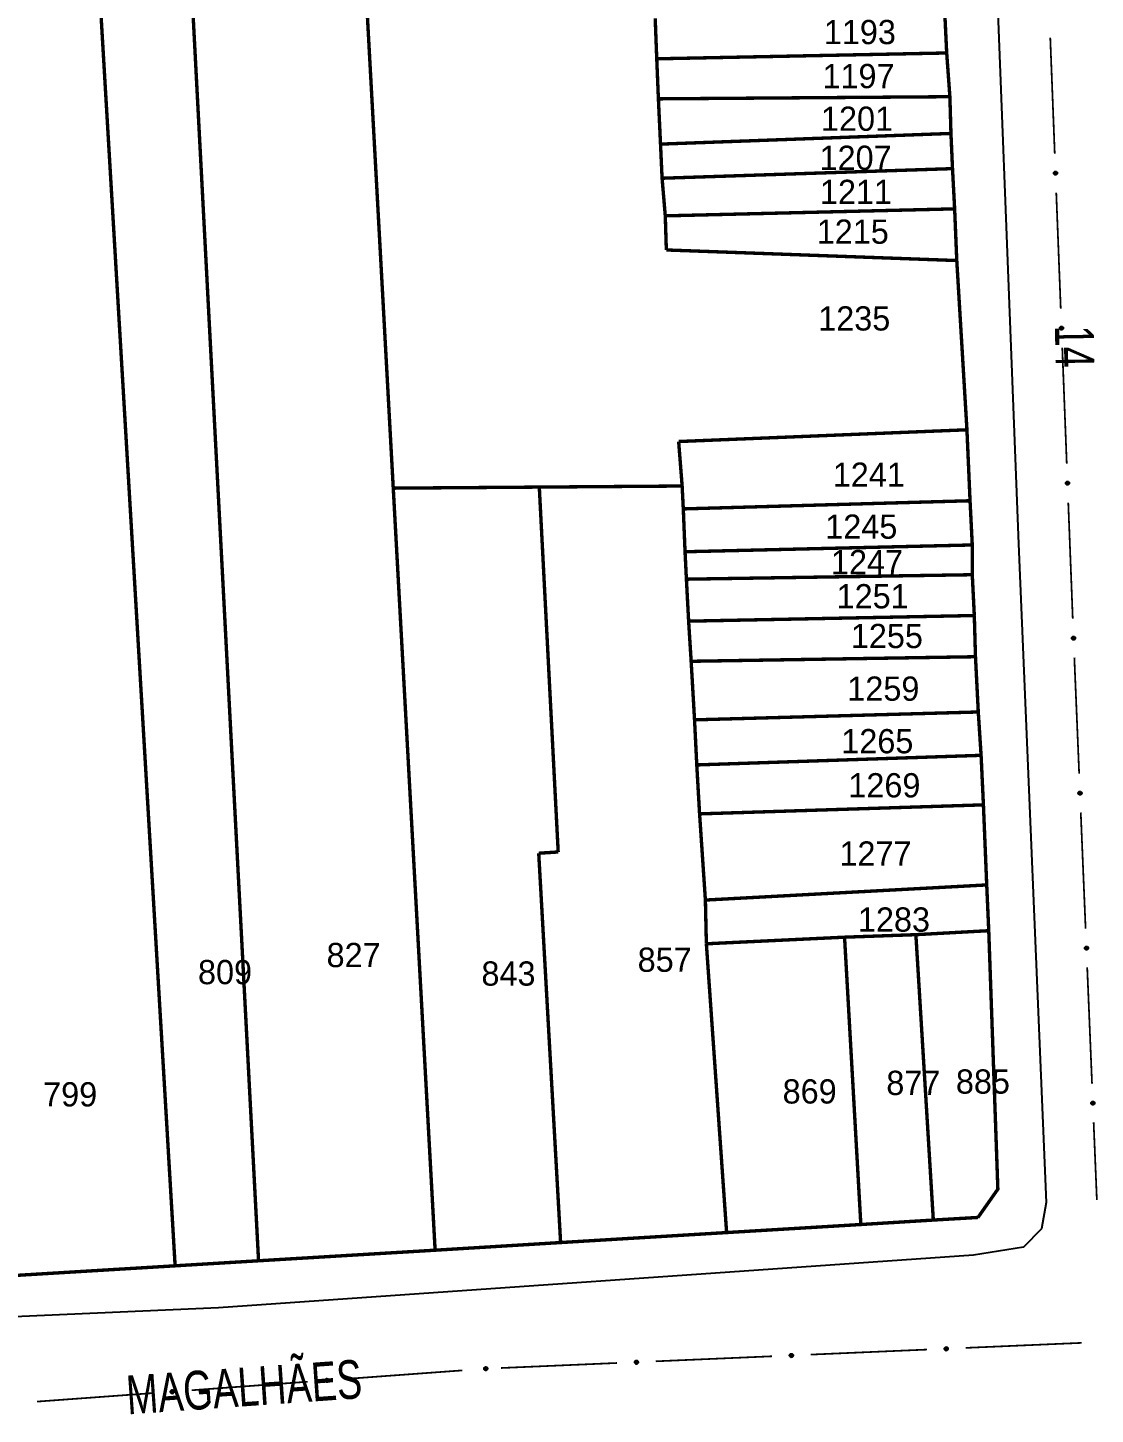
# Model space of a CAD drawing. Extents: x 202481 to 204056, y 4838981 to 4840330.
# Drawn here: x 203003.8 to 203113.9, y 4839515.8 to 4839658.8 of the extents above; entities that cross this region are included whole.
import ezdxf
from ezdxf.enums import TextEntityAlignment as Align

# ---------------------------------------------------------------- set-up
doc = ezdxf.new("R2010")
doc.units = 0
doc.header["$LTSCALE"] = 1.5
doc.header["$MEASUREMENT"] = 0
for name, color, linetype in [('CD_MALHA_LOTES', 7, 'CONTINUOUS'), ('RU-QUADRA', 210, 'CONTINUOUS'), ('SV-EIXO-RUA-PAV', 20, 'CONTINUOUS'), ('SV-RUA-PAVIM', 7, 'CONTINUOUS'), ('SV-TXT-RUA-PAV', 7, 'CONTINUOUS'), ('Th_NmrPort', 1, 'CONTINUOUS')]:
    doc.layers.add(name, color=color, linetype=linetype)
doc.styles.add('ARIAL', font='ARIAL.SHX')

msp = doc.modelspace()

# ---------------------------------------------------------------- linework, layer by layer
at = {"layer": 'CD_MALHA_LOTES', "linetype": 'Continuous', "const_width": 0.35, "flags": 128}
for points in [[(203027.59, 4839531.59), (203020.8, 4839660.75)], [(203041.49, 4839611.29), (203038.76, 4839661.08)], [(203098.38, 4839660.81), (203098.6, 4839656.18)], [(203018.98, 4839531.07), (203011.35, 4839659.81)], [(203068.68, 4839655.58), (203068.52, 4839659.76)], [(203068.68, 4839655.58), (203098.6, 4839656.18)], [(203098.6, 4839656.18), (203098.93, 4839651.67)], [(203068.85, 4839651.45), (203068.68, 4839655.58)], [(203068.85, 4839651.45), (203098.93, 4839651.67)], [(203098.93, 4839651.67), (203099.04, 4839647.88)], [(203069.07, 4839646.78), (203068.85, 4839651.45)], [(203069.07, 4839646.78), (203099.04, 4839647.88)], [(203099.04, 4839647.88), (203099.2, 4839644.25)], [(203069.23, 4839643.26), (203069.07, 4839646.78)], [(203069.23, 4839643.26), (203099.2, 4839644.25)], [(203069.56, 4839639.38), (203069.23, 4839643.26)], [(203099.2, 4839644.25), (203099.42, 4839640.1)], [(203069.56, 4839639.38), (203099.42, 4839640.1)], [(203099.42, 4839640.1), (203099.64, 4839634.77)], [(203069.67, 4839635.86), (203069.56, 4839639.38)], [(203099.64, 4839634.77), (203069.67, 4839635.86)], [(203099.64, 4839634.77), (203100.69, 4839617.31)], [(203070.94, 4839616.1), (203100.69, 4839617.31)], [(203100.69, 4839617.31), (203101.01, 4839609.99)], [(203071.3, 4839611.51), (203070.94, 4839616.1)], [(203056.56, 4839611.4), (203071.3, 4839611.51)], [(203071.42, 4839609.15), (203071.3, 4839611.51)], [(203041.49, 4839611.29), (203056.56, 4839611.4)], [(203045.81, 4839532.68), (203041.49, 4839611.29)], [(203058.51, 4839573.76), (203056.56, 4839611.4)], [(203071.42, 4839609.15), (203101.01, 4839609.99)], [(203071.6, 4839604.73), (203071.42, 4839609.15)], [(203101.01, 4839609.99), (203101.24, 4839605.43)], [(203071.6, 4839604.73), (203101.24, 4839605.43)], [(203071.74, 4839601.9), (203071.6, 4839604.73)], [(203101.24, 4839605.43), (203101.24, 4839602.36)], [(203071.74, 4839601.9), (203101.24, 4839602.36)], [(203071.97, 4839597.57), (203071.74, 4839601.9)], [(203101.24, 4839602.36), (203101.45, 4839598.15)], [(203071.97, 4839597.57), (203101.45, 4839598.15)], [(203072.23, 4839593.43), (203071.97, 4839597.57)], [(203101.45, 4839598.15), (203101.57, 4839593.9)], [(203072.23, 4839593.43), (203101.57, 4839593.9)], [(203072.58, 4839587.39), (203072.23, 4839593.43)], [(203101.57, 4839593.9), (203101.86, 4839588.2)], [(203072.58, 4839587.39), (203101.86, 4839588.2)], [(203072.81, 4839582.74), (203072.58, 4839587.39)], [(203101.86, 4839588.2), (203102.15, 4839583.73)], [(203072.81, 4839582.74), (203102.15, 4839583.73)], [(203102.15, 4839583.73), (203102.39, 4839578.62)], [(203073.1, 4839577.69), (203072.81, 4839582.74)], [(203073.1, 4839577.69), (203102.39, 4839578.62)], [(203102.39, 4839578.62), (203102.73, 4839570.36)], [(203073.7, 4839568.8), (203073.1, 4839577.69)], [(203056.5, 4839573.63), (203058.51, 4839573.76)], [(203058.76, 4839533.47), (203056.5, 4839573.63)], [(203073.7, 4839568.8), (203102.73, 4839570.36)], [(203102.73, 4839570.36), (203102.94, 4839565.64)], [(203073.8, 4839564.29), (203073.7, 4839568.8)], [(203073.8, 4839564.29), (203088.06, 4839564.97)], [(203075.89, 4839534.5), (203073.8, 4839564.29)], [(203088.06, 4839564.97), (203095.42, 4839565.23)], [(203089.74, 4839535.33), (203088.06, 4839564.97)], [(203095.42, 4839565.23), (203102.94, 4839565.64)], [(203097.22, 4839535.79), (203095.42, 4839565.23)], [(203102.94, 4839565.64), (203103.88, 4839538.98), (203101.83, 4839536.06)], [(203097.22, 4839535.79), (203089.74, 4839535.33)], [(203101.83, 4839536.06), (203097.22, 4839535.79)], [(203075.89, 4839534.5), (203058.76, 4839533.47)], [(203089.74, 4839535.33), (203075.89, 4839534.5)], [(203058.76, 4839533.47), (203045.81, 4839532.68)], [(203027.59, 4839531.59), (203018.98, 4839531.07)], [(203045.81, 4839532.68), (203027.59, 4839531.59)], [(203018.98, 4839531.07), (202991.44, 4839529.41)]]:
    msp.add_lwpolyline(points, dxfattribs=at)
at = {"layer": 'RU-QUADRA', "linetype": 'Continuous', "const_width": 0.18, "flags": 128}
msp.add_lwpolyline([(203098.38, 4839660.81), (203098.6, 4839656.18), (203098.93, 4839651.67), (203099.04, 4839647.88), (203099.2, 4839644.25), (203099.42, 4839640.1), (203099.64, 4839634.77), (203100.69, 4839617.31), (203101.01, 4839609.99), (203101.24, 4839605.43), (203101.24, 4839602.36), (203101.45, 4839598.15), (203101.57, 4839593.9), (203101.86, 4839588.2), (203102.15, 4839583.73), (203102.39, 4839578.62), (203102.73, 4839570.36), (203102.94, 4839565.64), (203103.88, 4839538.98), (203101.83, 4839536.06), (203097.22, 4839535.79), (203089.74, 4839535.33), (203075.89, 4839534.5), (203058.76, 4839533.47), (203045.81, 4839532.68), (203027.59, 4839531.59), (203018.98, 4839531.07), (202991.44, 4839529.41)], dxfattribs=at)
at = {"layer": 'SV-EIXO-RUA-PAV', "const_width": 0.18}
for points in [[(203109.286529, 4839657.770521), (203109.75097, 4839645.779512)], [(203109.905783, 4839641.782509), (203110.370224, 4839629.7915)], [(203110.525037, 4839625.794497), (203110.989478, 4839613.803488)], [(203111.144291, 4839609.806485), (203111.608732, 4839597.815476)], [(203111.771762, 4839593.818803), (203112.269813, 4839581.829143)], [(203112.43583, 4839577.83259), (203112.93388, 4839565.84293)], [(203113.099897, 4839561.846377), (203113.597948, 4839549.856717)], [(203113.763965, 4839545.860163), (203114.095999, 4839537.867057)], [(203100.553921, 4839522.603361), (203112.542694, 4839523.122332)], [(203068.583861, 4839521.21944), (203080.572634, 4839521.73841)], [(203084.568891, 4839521.9114), (203096.557664, 4839522.430371)], [(203036.638978, 4839519.403697), (203048.606827, 4839520.28153)], [(203052.598831, 4839520.527479), (203064.587603, 4839521.046449)], [(203020.681846, 4839518.233254), (203032.649695, 4839519.111086)], [(203004.724714, 4839517.06281), (203016.692563, 4839517.940643)]]:
    msp.add_lwpolyline(points, dxfattribs=at)
at = {"layer": 'SV-EIXO-RUA-PAV'}
for points in [[(203109.932813, 4839643.928844), (203109.969177, 4839643.896137), (203109.993741, 4839643.860591), (203110.005695, 4839643.825047), (203110.008069, 4839643.790883), (203110.006562, 4839643.755658), (203109.997206, 4839643.72048), (203109.978174, 4839643.683736), (203109.94562, 4839643.647028), (203109.907553, 4839643.624258), (203109.873333, 4839643.610673), (203109.837852, 4839643.606147), (203109.803657, 4839643.608185), (203109.767437, 4839643.619111), (203109.730389, 4839643.638762), (203109.69427, 4839643.672389), (203109.670427, 4839643.707403), (203109.659767, 4839643.742086), (203109.655442, 4839643.777785), (203109.657412, 4839643.813729), (203109.666795, 4839643.848208), (203109.686648, 4839643.885474), (203109.72031, 4839643.920683), (203109.75496, 4839643.944862), (203109.789485, 4839643.956007), (203109.824727, 4839643.959473), (203109.860075, 4839643.958391), (203109.895829, 4839643.950459), (203109.932813, 4839643.928844)], [(203110.552067, 4839627.940832), (203110.588431, 4839627.908125), (203110.612995, 4839627.872579), (203110.624949, 4839627.837035), (203110.627323, 4839627.802871), (203110.625816, 4839627.767646), (203110.61646, 4839627.732468), (203110.597428, 4839627.695724), (203110.564874, 4839627.659016), (203110.526807, 4839627.636246), (203110.492587, 4839627.622661), (203110.457106, 4839627.618135), (203110.422911, 4839627.620173), (203110.386691, 4839627.631099), (203110.349643, 4839627.65075), (203110.313524, 4839627.684377), (203110.289681, 4839627.719391), (203110.279021, 4839627.754074), (203110.274696, 4839627.789773), (203110.276666, 4839627.825717), (203110.286049, 4839627.860196), (203110.305902, 4839627.897462), (203110.339564, 4839627.932671), (203110.374214, 4839627.95685), (203110.408739, 4839627.967995), (203110.443981, 4839627.971462), (203110.479329, 4839627.970379), (203110.515083, 4839627.962447), (203110.552067, 4839627.940832)], [(203111.171321, 4839611.95282), (203111.207685, 4839611.920113), (203111.232249, 4839611.884567), (203111.244203, 4839611.849023), (203111.246577, 4839611.814859), (203111.24507, 4839611.779635), (203111.235714, 4839611.744456), (203111.216682, 4839611.707712), (203111.184128, 4839611.671004), (203111.146061, 4839611.648234), (203111.111841, 4839611.634649), (203111.07636, 4839611.630123), (203111.042165, 4839611.632161), (203111.005945, 4839611.643087), (203110.968897, 4839611.662738), (203110.932778, 4839611.696365), (203110.908935, 4839611.731379), (203110.898275, 4839611.766062), (203110.89395, 4839611.801762), (203110.89592, 4839611.837705), (203110.905303, 4839611.872184), (203110.925156, 4839611.90945), (203110.958818, 4839611.944659), (203110.993468, 4839611.968838), (203111.027993, 4839611.979983), (203111.063235, 4839611.98345), (203111.098583, 4839611.982367), (203111.134337, 4839611.974435), (203111.171321, 4839611.95282)], [(203111.792776, 4839595.965205), (203111.829231, 4839595.9326), (203111.853894, 4839595.897123), (203111.865948, 4839595.861613), (203111.868418, 4839595.827456), (203111.867009, 4839595.792227), (203111.857752, 4839595.757023), (203111.838823, 4839595.720225), (203111.806373, 4839595.683427), (203111.768369, 4839595.66055), (203111.734188, 4839595.646869), (203111.698719, 4839595.642243), (203111.664519, 4839595.644185), (203111.628269, 4839595.65501), (203111.591165, 4839595.674557), (203111.554953, 4839595.708083), (203111.531012, 4839595.743029), (203111.520254, 4839595.777683), (203111.515829, 4839595.81337), (203111.517699, 4839595.849318), (203111.526985, 4839595.883824), (203111.546733, 4839595.921145), (203111.580296, 4839595.956449), (203111.614878, 4839595.980725), (203111.649372, 4839595.991966), (203111.684604, 4839595.995532), (203111.719955, 4839595.994548), (203111.755731, 4839595.986716), (203111.792776, 4839595.965205)], [(203112.456843, 4839579.978992), (203112.493298, 4839579.946387), (203112.517962, 4839579.91091), (203112.530016, 4839579.8754), (203112.532486, 4839579.841243), (203112.531077, 4839579.806014), (203112.52182, 4839579.770809), (203112.502891, 4839579.734012), (203112.47044, 4839579.697213), (203112.432437, 4839579.674336), (203112.398255, 4839579.660656), (203112.362787, 4839579.65603), (203112.328587, 4839579.657972), (203112.292336, 4839579.668797), (203112.255233, 4839579.688344), (203112.21902, 4839579.72187), (203112.195079, 4839579.756816), (203112.184322, 4839579.79147), (203112.179897, 4839579.827157), (203112.181766, 4839579.863105), (203112.191052, 4839579.89761), (203112.2108, 4839579.934932), (203112.244364, 4839579.970236), (203112.278946, 4839579.994512), (203112.313439, 4839580.005753), (203112.348672, 4839580.009318), (203112.384023, 4839580.008335), (203112.419799, 4839580.000503), (203112.456843, 4839579.978992)], [(203113.120911, 4839563.992779), (203113.157366, 4839563.960174), (203113.182029, 4839563.924697), (203113.194084, 4839563.889186), (203113.196553, 4839563.855029), (203113.195144, 4839563.819801), (203113.185888, 4839563.784596), (203113.166958, 4839563.747799), (203113.134508, 4839563.711), (203113.096505, 4839563.688123), (203113.062323, 4839563.674443), (203113.026854, 4839563.669817), (203112.992654, 4839563.671759), (203112.956404, 4839563.682584), (203112.919301, 4839563.702131), (203112.883088, 4839563.735656), (203112.859147, 4839563.770603), (203112.848389, 4839563.805256), (203112.843964, 4839563.840943), (203112.845834, 4839563.876892), (203112.85512, 4839563.911397), (203112.874868, 4839563.948719), (203112.908431, 4839563.984022), (203112.943014, 4839564.008299), (203112.977507, 4839564.01954), (203113.012739, 4839564.023105), (203113.04809, 4839564.022122), (203113.083866, 4839564.01429), (203113.120911, 4839563.992779)], [(203113.784979, 4839548.006565), (203113.821433, 4839547.97396), (203113.846097, 4839547.938483), (203113.858151, 4839547.902973), (203113.860621, 4839547.868816), (203113.859212, 4839547.833587), (203113.849955, 4839547.798383), (203113.831026, 4839547.761586), (203113.798575, 4839547.724787), (203113.760572, 4839547.70191), (203113.726391, 4839547.688229), (203113.690922, 4839547.683603), (203113.656722, 4839547.685546), (203113.620471, 4839547.69637), (203113.583368, 4839547.715917), (203113.547155, 4839547.749443), (203113.523214, 4839547.78439), (203113.512457, 4839547.819043), (203113.508032, 4839547.85473), (203113.509901, 4839547.890679), (203113.519187, 4839547.925184), (203113.538935, 4839547.962506), (203113.572499, 4839547.997809), (203113.607081, 4839548.022085), (203113.641574, 4839548.033327), (203113.676807, 4839548.036892), (203113.712158, 4839548.035908), (203113.747934, 4839548.028076), (203113.784979, 4839548.006565)], [(203082.422456, 4839521.928669), (203082.454997, 4839521.96518), (203082.490431, 4839521.989906), (203082.52592, 4839522.002022), (203082.560073, 4839522.004552), (203082.595304, 4839522.003204), (203082.630525, 4839521.994009), (203082.667355, 4839521.975144), (203082.70421, 4839521.942757), (203082.727153, 4839521.904794), (203082.740893, 4839521.870636), (203082.745581, 4839521.835176), (203082.743699, 4839521.800972), (203082.732937, 4839521.764703), (203082.713455, 4839521.727566), (203082.679992, 4839521.691295), (203082.645088, 4839521.667293), (203082.610453, 4839521.656475), (203082.574774, 4839521.651987), (203082.538822, 4839521.653794), (203082.504301, 4839521.66302), (203082.466945, 4839521.682703), (203082.431583, 4839521.716205), (203082.407246, 4839521.750745), (203082.395945, 4839521.785218), (203082.392318, 4839521.820444), (203082.39324, 4839521.855797), (203082.401009, 4839521.891587), (203082.422456, 4839521.928669)], [(203098.407486, 4839522.62063), (203098.440027, 4839522.657141), (203098.475461, 4839522.681867), (203098.51095, 4839522.693983), (203098.545103, 4839522.696512), (203098.580334, 4839522.695165), (203098.615555, 4839522.685969), (203098.652385, 4839522.667104), (203098.68924, 4839522.634718), (203098.712183, 4839522.596755), (203098.725924, 4839522.562597), (203098.730611, 4839522.527137), (203098.728729, 4839522.492933), (203098.717967, 4839522.456664), (203098.698485, 4839522.419527), (203098.665023, 4839522.383255), (203098.630118, 4839522.359253), (203098.595483, 4839522.348435), (203098.559804, 4839522.343948), (203098.523852, 4839522.345755), (203098.489331, 4839522.354981), (203098.451975, 4839522.374664), (203098.416613, 4839522.408166), (203098.392276, 4839522.442705), (203098.380975, 4839522.477179), (203098.377348, 4839522.512405), (203098.37827, 4839522.547758), (203098.386039, 4839522.583547), (203098.407486, 4839522.62063)], [(203050.891693, 4839520.563764), (203050.924235, 4839520.600275), (203050.959668, 4839520.625001), (203050.995158, 4839520.637117), (203051.02931, 4839520.639646), (203051.064541, 4839520.638299), (203051.099762, 4839520.629103), (203051.136592, 4839520.610238), (203051.173448, 4839520.577852), (203051.196391, 4839520.539889), (203051.210131, 4839520.505731), (203051.214819, 4839520.470271), (203051.212936, 4839520.436067), (203051.202175, 4839520.399798), (203051.182693, 4839520.362661), (203051.14923, 4839520.326389), (203051.114325, 4839520.302387), (203051.079691, 4839520.291569), (203051.044011, 4839520.287082), (203051.00806, 4839520.288889), (203050.973538, 4839520.298115), (203050.936182, 4839520.317798), (203050.90082, 4839520.3513), (203050.876484, 4839520.385839), (203050.865182, 4839520.420313), (203050.861555, 4839520.455539), (203050.862477, 4839520.490892), (203050.870247, 4839520.526682), (203050.891693, 4839520.563764)], [(203066.437425, 4839521.236708), (203066.469967, 4839521.27322), (203066.505401, 4839521.297945), (203066.54089, 4839521.310061), (203066.575042, 4839521.312591), (203066.610274, 4839521.311243), (203066.645494, 4839521.302048), (203066.682325, 4839521.283183), (203066.71918, 4839521.250796), (203066.742123, 4839521.212833), (203066.755863, 4839521.178675), (203066.760551, 4839521.143215), (203066.758669, 4839521.109012), (203066.747907, 4839521.072742), (203066.728425, 4839521.035605), (203066.694962, 4839520.999334), (203066.660058, 4839520.975332), (203066.625423, 4839520.964514), (203066.589744, 4839520.960027), (203066.553792, 4839520.961834), (203066.519271, 4839520.971059), (203066.481914, 4839520.990742), (203066.446553, 4839521.024244), (203066.422216, 4839521.058784), (203066.410915, 4839521.093257), (203066.407288, 4839521.128483), (203066.40821, 4839521.163836), (203066.415979, 4839521.199626), (203066.437425, 4839521.236708)], [(203034.492988, 4839519.356667), (203034.524422, 4839519.394137), (203034.559099, 4839519.419912), (203034.594209, 4839519.433086), (203034.628271, 4839519.436637), (203034.663527, 4839519.436346), (203034.699007, 4839519.428209), (203034.736386, 4839519.410456), (203034.774194, 4839519.379188), (203034.798264, 4839519.341929), (203034.813021, 4839519.308198), (203034.818769, 4839519.272894), (203034.817912, 4839519.23865), (203034.808242, 4839519.202074), (203034.789881, 4839519.16437), (203034.75752, 4839519.127113), (203034.72335, 4839519.102076), (203034.689055, 4839519.090226), (203034.653526, 4839519.084672), (203034.617536, 4839519.085401), (203034.582754, 4839519.093589), (203034.544825, 4839519.112144), (203034.508475, 4839519.144572), (203034.483115, 4839519.178367), (203034.470786, 4839519.212486), (203034.466106, 4839519.247588), (203034.465968, 4839519.282953), (203034.472662, 4839519.318959), (203034.492988, 4839519.356667)], [(203018.535856, 4839518.186223), (203018.56729, 4839518.223693), (203018.601967, 4839518.249469), (203018.637077, 4839518.262643), (203018.671139, 4839518.266194), (203018.706395, 4839518.265902), (203018.741875, 4839518.257766), (203018.779254, 4839518.240013), (203018.817062, 4839518.208745), (203018.841132, 4839518.171486), (203018.855889, 4839518.137755), (203018.861637, 4839518.102451), (203018.86078, 4839518.068206), (203018.85111, 4839518.031631), (203018.832749, 4839517.993927), (203018.800388, 4839517.95667), (203018.766218, 4839517.931633), (203018.731923, 4839517.919782), (203018.696394, 4839517.914228), (203018.660404, 4839517.914958), (203018.625622, 4839517.923145), (203018.587693, 4839517.9417), (203018.551343, 4839517.974128), (203018.525983, 4839518.007923), (203018.513654, 4839518.042043), (203018.508974, 4839518.077145), (203018.508836, 4839518.112509), (203018.51553, 4839518.148515), (203018.535856, 4839518.186223)]]:
    msp.add_lwpolyline(points, close=True, dxfattribs=at)
for points in [[(203109.657412, 4839643.813729), (203109.670427, 4839643.707403)], [(203109.662907, 4839643.826656), (203109.681612, 4839643.696288)], [(203109.666795, 4839643.848208), (203109.69427, 4839643.672389)], [(203109.679312, 4839643.86143), (203109.711566, 4839643.66331)], [(203109.686648, 4839643.885474), (203109.730389, 4839643.638762)], [(203109.705156, 4839643.899301), (203109.748284, 4839643.631959)], [(203109.72031, 4839643.920683), (203109.767437, 4839643.619111)], [(203109.736718, 4839643.930565), (203109.784316, 4839643.618333)], [(203109.75496, 4839643.944862), (203109.803657, 4839643.608185)], [(203109.771588, 4839643.946937), (203109.820137, 4839643.610162)], [(203109.789485, 4839643.956007), (203109.837852, 4839643.606147)], [(203109.806775, 4839643.955127), (203109.852913, 4839643.610066)], [(203109.824727, 4839643.959473), (203109.873333, 4839643.610673)], [(203109.843643, 4839643.95519), (203109.892032, 4839643.622505)], [(203109.860075, 4839643.958391), (203109.907553, 4839643.624258)], [(203109.877994, 4839643.949693), (203109.92685, 4839643.640241)], [(203109.895829, 4839643.950459), (203109.94562, 4839643.647028)], [(203109.912557, 4839643.938741), (203109.959881, 4839643.668831)], [(203109.932813, 4839643.928844), (203109.978174, 4839643.683736)], [(203109.951897, 4839643.910223), (203109.986983, 4839643.709481)], [(203109.969177, 4839643.896137), (203109.997206, 4839643.72048)], [(203109.983267, 4839643.875934), (203110.000555, 4839643.746877)], [(203109.993741, 4839643.860591), (203110.006562, 4839643.755658)], [(203110.276666, 4839627.825717), (203110.289681, 4839627.719391)], [(203110.282161, 4839627.838644), (203110.300866, 4839627.708276)], [(203110.286049, 4839627.860196), (203110.313524, 4839627.684377)], [(203110.298566, 4839627.873418), (203110.330819, 4839627.675298)], [(203110.305902, 4839627.897462), (203110.349643, 4839627.65075)], [(203110.32441, 4839627.911289), (203110.367538, 4839627.643947)], [(203110.339564, 4839627.932671), (203110.386691, 4839627.631099)], [(203110.355972, 4839627.942553), (203110.40357, 4839627.630321)], [(203110.374214, 4839627.95685), (203110.422911, 4839627.620173)], [(203110.390842, 4839627.958925), (203110.439391, 4839627.62215)], [(203110.408739, 4839627.967995), (203110.457106, 4839627.618135)], [(203110.426029, 4839627.967116), (203110.472167, 4839627.622054)], [(203110.443981, 4839627.971462), (203110.492587, 4839627.622661)], [(203110.462897, 4839627.967178), (203110.511286, 4839627.634494)], [(203110.479329, 4839627.970379), (203110.526807, 4839627.636246)], [(203110.497248, 4839627.961681), (203110.546104, 4839627.652229)], [(203110.515083, 4839627.962447), (203110.564874, 4839627.659016)], [(203110.531811, 4839627.95073), (203110.579135, 4839627.680819)], [(203110.552067, 4839627.940832), (203110.597428, 4839627.695724)], [(203110.571151, 4839627.922211), (203110.606237, 4839627.721469)], [(203110.588431, 4839627.908125), (203110.61646, 4839627.732468)], [(203110.602521, 4839627.887922), (203110.619809, 4839627.758865)], [(203110.612995, 4839627.872579), (203110.625816, 4839627.767646)], [(203110.89592, 4839611.837705), (203110.908935, 4839611.731379)], [(203110.901415, 4839611.850632), (203110.92012, 4839611.720264)], [(203110.905303, 4839611.872184), (203110.932778, 4839611.696365)], [(203110.91782, 4839611.885406), (203110.950073, 4839611.687286)], [(203110.925156, 4839611.90945), (203110.968897, 4839611.662738)], [(203110.943664, 4839611.923277), (203110.986792, 4839611.655935)], [(203110.958818, 4839611.944659), (203111.005945, 4839611.643087)], [(203110.975226, 4839611.954541), (203111.022824, 4839611.64231)], [(203110.993468, 4839611.968838), (203111.042165, 4839611.632161)], [(203111.010096, 4839611.970913), (203111.058645, 4839611.634138)], [(203111.027993, 4839611.979983), (203111.07636, 4839611.630123)], [(203111.045283, 4839611.979104), (203111.091421, 4839611.634042)], [(203111.063235, 4839611.98345), (203111.111841, 4839611.634649)], [(203111.082151, 4839611.979166), (203111.13054, 4839611.646482)], [(203111.098583, 4839611.982367), (203111.146061, 4839611.648234)], [(203111.116502, 4839611.973669), (203111.165358, 4839611.664217)], [(203111.134337, 4839611.974435), (203111.184128, 4839611.671004)], [(203111.151065, 4839611.962718), (203111.198389, 4839611.692807)], [(203111.171321, 4839611.95282), (203111.216682, 4839611.707712)], [(203111.190405, 4839611.934199), (203111.225491, 4839611.733458)], [(203111.207685, 4839611.920113), (203111.235714, 4839611.744456)], [(203111.221775, 4839611.89991), (203111.239063, 4839611.770853)], [(203111.232249, 4839611.884567), (203111.24507, 4839611.779635)], [(203111.546733, 4839595.921145), (203111.591165, 4839595.674557)], [(203111.565202, 4839595.935024), (203111.609079, 4839595.667804)], [(203111.580296, 4839595.956449), (203111.628269, 4839595.65501)], [(203111.596677, 4839595.966377), (203111.645149, 4839595.65428)], [(203111.614878, 4839595.980725), (203111.664519, 4839595.644185)], [(203111.631501, 4839595.982846), (203111.680993, 4839595.646209)], [(203111.649372, 4839595.991966), (203111.698719, 4839595.642243)], [(203111.666664, 4839595.991135), (203111.71377, 4839595.646205)], [(203111.684604, 4839595.995532), (203111.734188, 4839595.646869)], [(203111.703531, 4839595.991301), (203111.752854, 4839595.658754)], [(203111.719955, 4839595.994548), (203111.768369, 4839595.66055)], [(203111.737898, 4839595.9859), (203111.787621, 4839595.676586)], [(203111.755731, 4839595.986716), (203111.806373, 4839595.683427)], [(203111.772492, 4839595.975046), (203111.820572, 4839595.705269)], [(203111.792776, 4839595.965205), (203111.838823, 4839595.720225)], [(203111.811911, 4839595.946638), (203111.84756, 4839595.745996)], [(203111.829231, 4839595.9326), (203111.857752, 4839595.757023)], [(203111.517699, 4839595.849318), (203111.531012, 4839595.743029)], [(203111.523157, 4839595.862261), (203111.542227, 4839595.731946)], [(203111.526985, 4839595.883824), (203111.554953, 4839595.708083)], [(203111.539464, 4839595.897081), (203111.572273, 4839595.699052)], [(203111.843377, 4839595.912437), (203111.861028, 4839595.783429)], [(203111.853894, 4839595.897123), (203111.867009, 4839595.792227)], [(203112.181766, 4839579.863105), (203112.195079, 4839579.756816)], [(203112.187224, 4839579.876048), (203112.206295, 4839579.745733)], [(203112.191052, 4839579.89761), (203112.21902, 4839579.72187)], [(203112.203532, 4839579.910868), (203112.236341, 4839579.712839)], [(203112.2108, 4839579.934932), (203112.255233, 4839579.688344)], [(203112.22927, 4839579.948811), (203112.273147, 4839579.681591)], [(203112.244364, 4839579.970236), (203112.292336, 4839579.668797)], [(203112.260744, 4839579.980164), (203112.309217, 4839579.668066)], [(203112.278946, 4839579.994512), (203112.328587, 4839579.657972)], [(203112.295568, 4839579.996633), (203112.34506, 4839579.659996)], [(203112.313439, 4839580.005753), (203112.362787, 4839579.65603)], [(203112.330732, 4839580.004922), (203112.377837, 4839579.659991)], [(203112.348672, 4839580.009318), (203112.398255, 4839579.660656)], [(203112.367599, 4839580.005088), (203112.416921, 4839579.672541)], [(203112.384023, 4839580.008335), (203112.432437, 4839579.674336)], [(203112.401966, 4839579.999687), (203112.451689, 4839579.690373)], [(203112.419799, 4839580.000503), (203112.47044, 4839579.697213)], [(203112.436559, 4839579.988833), (203112.48464, 4839579.719056)], [(203112.456843, 4839579.978992), (203112.502891, 4839579.734012)], [(203112.475979, 4839579.960425), (203112.511628, 4839579.759782)], [(203112.493298, 4839579.946387), (203112.52182, 4839579.770809)], [(203112.507445, 4839579.926224), (203112.525095, 4839579.797216)], [(203112.517962, 4839579.91091), (203112.531077, 4839579.806014)], [(203112.845834, 4839563.876892), (203112.859147, 4839563.770603)], [(203112.851292, 4839563.889835), (203112.870362, 4839563.75952)], [(203112.85512, 4839563.911397), (203112.883088, 4839563.735656)], [(203112.8676, 4839563.924655), (203112.900408, 4839563.726625)], [(203112.874868, 4839563.948719), (203112.919301, 4839563.702131)], [(203112.893337, 4839563.962598), (203112.937215, 4839563.695378)], [(203112.908431, 4839563.984022), (203112.956404, 4839563.682584)], [(203112.924812, 4839563.99395), (203112.973284, 4839563.681853)], [(203112.943014, 4839564.008299), (203112.992654, 4839563.671759)], [(203112.959636, 4839564.01042), (203113.009128, 4839563.673782)], [(203112.977507, 4839564.01954), (203113.026854, 4839563.669817)], [(203112.9948, 4839564.018709), (203113.041905, 4839563.673778)], [(203113.012739, 4839564.023105), (203113.062323, 4839563.674443)], [(203113.031667, 4839564.018875), (203113.080989, 4839563.686327)], [(203113.04809, 4839564.022122), (203113.096505, 4839563.688123)], [(203113.066034, 4839564.013474), (203113.115756, 4839563.70416)], [(203113.083866, 4839564.01429), (203113.134508, 4839563.711)], [(203113.100627, 4839564.00262), (203113.148707, 4839563.732843)], [(203113.120911, 4839563.992779), (203113.166958, 4839563.747799)], [(203113.140047, 4839563.974212), (203113.175695, 4839563.773569)], [(203113.157366, 4839563.960174), (203113.185888, 4839563.784596)], [(203113.171513, 4839563.940011), (203113.189163, 4839563.811002)], [(203113.182029, 4839563.924697), (203113.195144, 4839563.819801)], [(203113.509901, 4839547.890679), (203113.523214, 4839547.78439)], [(203113.51536, 4839547.903621), (203113.53443, 4839547.773307)], [(203113.519187, 4839547.925184), (203113.547155, 4839547.749443)], [(203113.531667, 4839547.938441), (203113.564476, 4839547.740412)], [(203113.538935, 4839547.962506), (203113.583368, 4839547.715917)], [(203113.557405, 4839547.976384), (203113.601282, 4839547.709164)], [(203113.572499, 4839547.997809), (203113.620471, 4839547.69637)], [(203113.588879, 4839548.007737), (203113.637352, 4839547.69564)], [(203113.607081, 4839548.022085), (203113.656722, 4839547.685546)], [(203113.623703, 4839548.024207), (203113.673196, 4839547.687569)], [(203113.641574, 4839548.033327), (203113.690922, 4839547.683603)], [(203113.658867, 4839548.032496), (203113.705973, 4839547.687565)], [(203113.676807, 4839548.036892), (203113.726391, 4839547.688229)], [(203113.695734, 4839548.032661), (203113.745057, 4839547.700114)], [(203113.712158, 4839548.035908), (203113.760572, 4839547.70191)], [(203113.730101, 4839548.027261), (203113.779824, 4839547.717947)], [(203113.747934, 4839548.028076), (203113.798575, 4839547.724787)], [(203113.764694, 4839548.016406), (203113.812775, 4839547.746629)], [(203113.784979, 4839548.006565), (203113.831026, 4839547.761586)], [(203113.804114, 4839547.987998), (203113.839763, 4839547.787356)], [(203113.821433, 4839547.97396), (203113.849955, 4839547.798383)], [(203113.83558, 4839547.953797), (203113.853231, 4839547.824789)], [(203113.846097, 4839547.938483), (203113.859212, 4839547.833587)], [(203082.392318, 4839521.820444), (203082.740893, 4839521.870636)], [(203082.39324, 4839521.855797), (203082.727153, 4839521.904794)], [(203082.395945, 4839521.785218), (203082.745581, 4839521.835176)], [(203082.396515, 4839521.839379), (203082.728976, 4839521.889281)], [(203082.396745, 4839521.802512), (203082.741594, 4839521.850219)], [(203082.401009, 4839521.891587), (203082.70421, 4839521.942757)], [(203082.401856, 4839521.873755), (203082.711083, 4839521.924018)], [(203082.405096, 4839521.767363), (203082.741647, 4839521.817443)], [(203082.407246, 4839521.750745), (203082.743699, 4839521.800972)], [(203082.41265, 4839521.908368), (203082.682343, 4839521.956919)], [(203082.421626, 4839521.732568), (203082.733638, 4839521.781585)], [(203082.422456, 4839521.928669), (203082.667355, 4839521.975144)], [(203082.431583, 4839521.716205), (203082.732937, 4839521.764703)], [(203082.440989, 4839521.947837), (203082.641569, 4839521.983835)], [(203082.453034, 4839521.701148), (203082.720177, 4839521.745492)], [(203082.454997, 4839521.96518), (203082.630525, 4839521.994009)], [(203082.466945, 4839521.682703), (203082.713455, 4839521.727566)], [(203082.475135, 4839521.979362), (203082.604113, 4839521.997238)], [(203082.490431, 4839521.989906), (203082.595304, 4839522.003204)], [(203082.491022, 4839521.675477), (203082.688993, 4839521.708631)], [(203082.504301, 4839521.66302), (203082.679992, 4839521.691295)], [(203082.52587, 4839521.65923), (203082.656151, 4839521.678527)], [(203082.538822, 4839521.653794), (203082.645088, 4839521.667293)], [(203098.377348, 4839522.512405), (203098.725924, 4839522.562597)], [(203098.37827, 4839522.547758), (203098.712183, 4839522.596755)], [(203098.380975, 4839522.477179), (203098.730611, 4839522.527137)], [(203098.381546, 4839522.53134), (203098.714006, 4839522.581242)], [(203098.381776, 4839522.494473), (203098.726624, 4839522.54218)], [(203098.386039, 4839522.583547), (203098.68924, 4839522.634718)], [(203098.386886, 4839522.565716), (203098.696113, 4839522.615979)], [(203098.390126, 4839522.459324), (203098.726677, 4839522.509403)], [(203098.392276, 4839522.442705), (203098.728729, 4839522.492933)], [(203098.39768, 4839522.600328), (203098.667373, 4839522.648879)], [(203098.406656, 4839522.424529), (203098.718668, 4839522.473546)], [(203098.407486, 4839522.62063), (203098.652385, 4839522.667104)], [(203098.416613, 4839522.408166), (203098.717967, 4839522.456664)], [(203098.426019, 4839522.639797), (203098.6266, 4839522.675796)], [(203098.438064, 4839522.393109), (203098.705207, 4839522.437452)], [(203098.440027, 4839522.657141), (203098.615555, 4839522.685969)], [(203098.451975, 4839522.374664), (203098.698485, 4839522.419527)], [(203098.460166, 4839522.671323), (203098.589143, 4839522.689199)], [(203098.475461, 4839522.681867), (203098.580334, 4839522.695165)], [(203098.476052, 4839522.367437), (203098.674023, 4839522.400592)], [(203098.489331, 4839522.354981), (203098.665023, 4839522.383255)], [(203098.5109, 4839522.351191), (203098.641182, 4839522.370488)], [(203098.523852, 4839522.345755), (203098.630118, 4839522.359253)], [(203050.861555, 4839520.455539), (203051.210131, 4839520.505731)], [(203050.862477, 4839520.490892), (203051.196391, 4839520.539889)], [(203050.865182, 4839520.420313), (203051.214819, 4839520.470271)], [(203050.865753, 4839520.474474), (203051.198214, 4839520.524376)], [(203050.865983, 4839520.437607), (203051.210831, 4839520.485314)], [(203050.870247, 4839520.526682), (203051.173448, 4839520.577852)], [(203050.871094, 4839520.50885), (203051.180321, 4839520.559113)], [(203050.874334, 4839520.402458), (203051.210884, 4839520.452537)], [(203050.876484, 4839520.385839), (203051.212936, 4839520.436067)], [(203050.881888, 4839520.543462), (203051.15158, 4839520.592013)], [(203050.890864, 4839520.367663), (203051.202876, 4839520.41668)], [(203050.891693, 4839520.563764), (203051.136592, 4839520.610238)], [(203050.90082, 4839520.3513), (203051.202175, 4839520.399798)], [(203050.910227, 4839520.582931), (203051.110807, 4839520.61893)], [(203050.922271, 4839520.336243), (203051.189414, 4839520.380586)], [(203050.924235, 4839520.600275), (203051.099762, 4839520.629103)], [(203050.936182, 4839520.317798), (203051.182693, 4839520.362661)], [(203050.944373, 4839520.614457), (203051.07335, 4839520.632333)], [(203050.959668, 4839520.625001), (203051.064541, 4839520.638299)], [(203050.960259, 4839520.310571), (203051.158231, 4839520.343726)], [(203050.973538, 4839520.298115), (203051.14923, 4839520.326389)], [(203050.995107, 4839520.294325), (203051.125389, 4839520.313622)], [(203051.00806, 4839520.288889), (203051.114325, 4839520.302387)], [(203066.407288, 4839521.128483), (203066.755863, 4839521.178675)], [(203066.40821, 4839521.163836), (203066.742123, 4839521.212833)], [(203066.410915, 4839521.093257), (203066.760551, 4839521.143215)], [(203066.411485, 4839521.147418), (203066.743946, 4839521.197321)], [(203066.411715, 4839521.110552), (203066.756563, 4839521.158259)], [(203066.415979, 4839521.199626), (203066.71918, 4839521.250796)], [(203066.416826, 4839521.181795), (203066.726053, 4839521.232057)], [(203066.420066, 4839521.075402), (203066.756616, 4839521.125482)], [(203066.422216, 4839521.058784), (203066.758669, 4839521.109012)], [(203066.42762, 4839521.216407), (203066.697313, 4839521.264958)], [(203066.436596, 4839521.040607), (203066.748608, 4839521.089624)], [(203066.437425, 4839521.236708), (203066.682325, 4839521.283183)], [(203066.446553, 4839521.024244), (203066.747907, 4839521.072742)], [(203066.455959, 4839521.255876), (203066.656539, 4839521.291875)], [(203066.468004, 4839521.009187), (203066.735147, 4839521.053531)], [(203066.469967, 4839521.27322), (203066.645494, 4839521.302048)], [(203066.481914, 4839520.990742), (203066.728425, 4839521.035605)], [(203066.490105, 4839521.287402), (203066.619082, 4839521.305277)], [(203066.505401, 4839521.297945), (203066.610274, 4839521.311243)], [(203066.505991, 4839520.983516), (203066.703963, 4839521.01667)], [(203066.519271, 4839520.971059), (203066.694962, 4839520.999334)], [(203066.54084, 4839520.967269), (203066.671121, 4839520.986567)], [(203066.553792, 4839520.961834), (203066.660058, 4839520.975332)], [(203034.465968, 4839519.282953), (203034.798264, 4839519.341929)], [(203034.466106, 4839519.247588), (203034.813021, 4839519.308198)], [(203034.469734, 4839519.26664), (203034.800551, 4839519.326478)], [(203034.470786, 4839519.212486), (203034.818769, 4839519.272894)], [(203034.471068, 4839519.229797), (203034.814333, 4839519.287812)], [(203034.472662, 4839519.318959), (203034.774194, 4839519.379188)], [(203034.474043, 4839519.301161), (203034.781626, 4839519.360663)], [(203034.480468, 4839519.194913), (203034.815368, 4839519.255051)], [(203034.483115, 4839519.178367), (203034.817912, 4839519.23865)], [(203034.483795, 4839519.336081), (203034.751913, 4839519.392688)], [(203034.492988, 4839519.356667), (203034.736386, 4839519.410456)], [(203034.498033, 4839519.160629), (203034.808437, 4839519.21897)], [(203034.508475, 4839519.144572), (203034.808242, 4839519.202074)], [(203034.51094, 4839519.376381), (203034.710351, 4839519.418372)], [(203034.524422, 4839519.394137), (203034.699007, 4839519.428209)], [(203034.530368, 4839519.130164), (203034.796063, 4839519.182489)], [(203034.544126, 4839519.408916), (203034.67251, 4839519.430646)], [(203034.544825, 4839519.112144), (203034.789881, 4839519.16437)], [(203034.559099, 4839519.419912), (203034.663527, 4839519.436346)], [(203034.569107, 4839519.105642), (203034.765997, 4839519.144711)], [(203034.582754, 4839519.093589), (203034.75752, 4839519.127113)], [(203034.604427, 4839519.090446), (203034.734072, 4839519.113637)], [(203034.617536, 4839519.085401), (203034.72335, 4839519.102076)], [(203018.508836, 4839518.112509), (203018.841132, 4839518.171486)], [(203018.508974, 4839518.077145), (203018.855889, 4839518.137755)], [(203018.512602, 4839518.096197), (203018.843419, 4839518.156035)], [(203018.513654, 4839518.042043), (203018.861637, 4839518.102451)], [(203018.513936, 4839518.059353), (203018.857201, 4839518.117368)], [(203018.51553, 4839518.148515), (203018.817062, 4839518.208745)], [(203018.516911, 4839518.130717), (203018.824494, 4839518.190219)], [(203018.523336, 4839518.02447), (203018.858236, 4839518.084607)], [(203018.525983, 4839518.007923), (203018.86078, 4839518.068206)], [(203018.526663, 4839518.165637), (203018.794781, 4839518.222245)], [(203018.535856, 4839518.186223), (203018.779254, 4839518.240013)], [(203018.540901, 4839517.990185), (203018.851305, 4839518.048526)], [(203018.551343, 4839517.974128), (203018.85111, 4839518.031631)], [(203018.553808, 4839518.205938), (203018.753219, 4839518.247928)], [(203018.56729, 4839518.223693), (203018.741875, 4839518.257766)], [(203018.573236, 4839517.959721), (203018.838931, 4839518.012046)], [(203018.586994, 4839518.238472), (203018.715378, 4839518.260203)], [(203018.587693, 4839517.9417), (203018.832749, 4839517.993927)], [(203018.601967, 4839518.249469), (203018.706395, 4839518.265902)], [(203018.611975, 4839517.935198), (203018.808865, 4839517.974268)], [(203018.625622, 4839517.923145), (203018.800388, 4839517.95667)], [(203018.647295, 4839517.920003), (203018.77694, 4839517.943194)], [(203018.660404, 4839517.914958), (203018.766218, 4839517.931633)]]:
    msp.add_lwpolyline(points, dxfattribs=at)
at = {"layer": 'SV-RUA-PAVIM', "linetype": 'Continuous'}
msp.add_polyline3d([(203096.4, 4839840.08, 4.89), (203099.75, 4839759.97, 5.4), (203102.94, 4839684.27, 7.27), (203106.01, 4839605.54, 10.15), (203108.87, 4839537.6, 11.71), (203108.4, 4839534.87, 11.71), (203106.51, 4839532.98, 11.71), (203101.36, 4839532.17, 11.71), (203023.45, 4839526.72, 11.34), (202935.99, 4839522.88, 10.96), (202931.85, 4839523.23, 10.96), (202930.03, 4839527.11, 10.96), (202926.62, 4839597.41, 9.97), (202923.4, 4839668.04, 9.31), (202920.38, 4839743.25, 8.02), (202915.66, 4839852.95, 6.24), (202915.17, 4839863.32, 5.54), (202914.6, 4839875.39, 5.54), (202916.04, 4839878.61, 5.54), (202918.68, 4839879.86, 5.52), (203009.04, 4839880.75, 5.52)], dxfattribs=at)

# ---------------------------------------------------------------- texts
at = {"layer": 'SV-TXT-RUA-PAV', "style": 'ARIAL', "width": 0.7}
for s, rotation, p in [('14', 271, (203109.766018, 4839628.03966)), ('MAGALHÃES', 4, (203014.091474, 4839515.733932))]:
    msp.add_text(s, height=4, rotation=rotation, dxfattribs=at).set_placement(p)
at = {"layer": 'Th_NmrPort', "color": 1}
for s, p in [('1193', (203085.92, 4839658.34)), ('1197', (203085.78, 4839653.8)), ('1201', (203085.63, 4839649.4)), ('1207', (203085.48, 4839645.37)), ('1211', (203085.523333, 4839641.85)), ('1215', (203085.19, 4839637.75)), ('1235', (203085.34, 4839628.8)), ('1241', (203086.843333, 4839612.68)), ('1245', (203086.07, 4839607.32)), ('1247', (203086.66, 4839603.66)), ('1251', (203087.24, 4839600.14)), ('1255', (203088.71, 4839596.04)), ('1259', (203088.346667, 4839590.61)), ('1265', (203087.723333, 4839585.19)), ('1269', (203088.453333, 4839580.64)), ('1277', (203087.53, 4839573.6)), ('1283', (203089.44, 4839566.79)), ('827', (203034.61, 4839563.13)), ('857', (203066.71, 4839562.646667)), ('809', (203021.34, 4839561.37)), ('843', (203050.59, 4839561.22)), ('869', (203081.67, 4839549.06)), ('877', (203092.37, 4839549.94)), ('885', (203099.55, 4839550.08)), ('799', (203005.36, 4839548.76))]:
    msp.add_text(s, height=2.5, dxfattribs=at).set_placement(p, align=Align.MIDDLE_LEFT)

doc.saveas('drawing.dxf')
